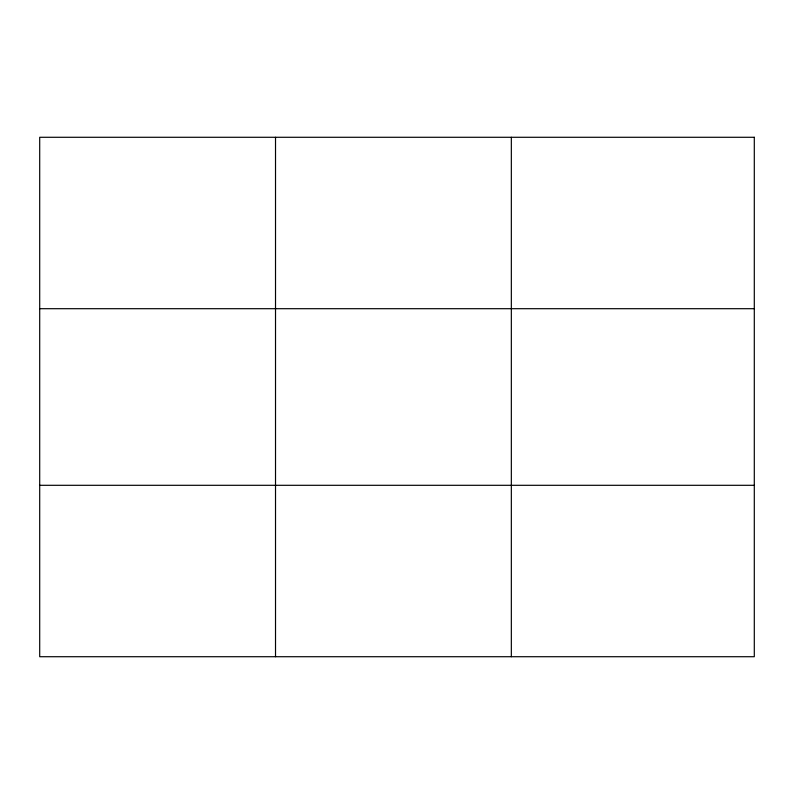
<?xml version="1.0" encoding="UTF-8"?>
<svg xmlns="http://www.w3.org/2000/svg" width="794" height="794" viewBox="0 0 794 794"><rect width="100%" height="100%" fill="white"/><g stroke="black" fill="none" stroke-linecap="round" stroke-linejoin="round"><path stroke-width="1.19" d="M275.518 656.717L275.518 137.283M511.336 656.717L511.336 137.283M39.7 308.697L754.3 308.697M39.7 485.303L754.3 485.303M754.3 137.283L754.3 656.717L39.7 656.717L39.7 137.283L754.3 137.283"/></g></svg>
